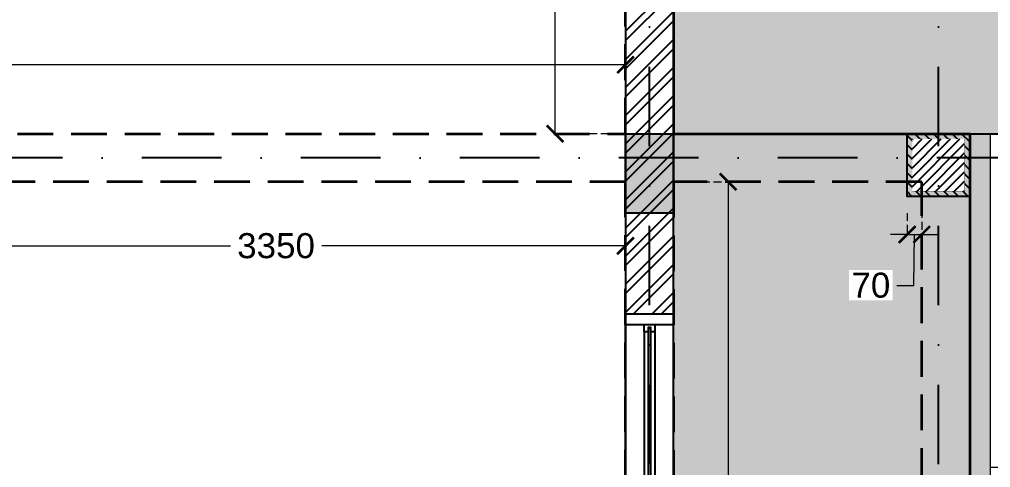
# Model space of a CAD drawing. Header units: millimetres. Extents: x -10000 to 124200, y -12045 to 23620.
# Drawn here: x 42535 to 47190, y 3145 to 5293 of the extents above; entities that cross this region are included whole.
import ezdxf

# ---------------------------------------------------------------- set-up
doc = ezdxf.new("R2010")
doc.units = ezdxf.units.MM
doc.header["$LTSCALE"] = 150
doc.set_wipeout_variables(frame=1)
for name, pattern in [('1625E_Grid$0$DASHDOTX2', [50.8, 25.4, -12.7, 0, -12.7]), ('3BHK-W(SB)$0$HIDDEN', [0.375, 0.25, -0.125]), ('HIDDENX2', [19.05, 12.7, -6.35])]:
    doc.linetypes.add(name, pattern=pattern)
for name, color, linetype in [('1625_East Villa$0$ad-Elevation 10', 8, 'Continuous'), ('1625_East Villa$0$ad-Glass Sectionline', 140, 'Continuous'), ('1625_East Villa$0$ad-MS Columns', 1, 'Continuous'), ('1625_East Villa$0$ad-Verandah', 33, 'Continuous'), ('1625_East Villa$0$ad-Wall', 240, 'Continuous'), ('1625_East Villa$0$ad-Wall hatch', 8, 'Continuous'), ('1625E_Columns$0$ad-Column', 3, 'Continuous'), ('1625E_Columns$0$ad-Column Hatch', 125, 'Continuous'), ('1625E_Columns$0$ad-RCC', 3, 'Continuous'), ('1625E_Columns$0$ad-RCC Hatch', 125, 'Continuous'), ('1625E_Grid$0$ad-Grid', 8, '1625E_Grid$0$DASHDOTX2')]:
    doc.layers.add(name, color=color, linetype=linetype)
doc.layers.add('ad-Dimension', color=6, linetype='Continuous', lineweight=0)
doc.layers.add('ad-Framing', color=4, linetype='Continuous', lineweight=35)
doc.styles.add('ROMANS-TITLE', font='arial.ttf', dxfattribs={"width": 0.8})
doc.styles.get("Standard").update_dxf_attribs({"font": 'arial.ttf'})
doc.dimstyles.new('A-75-DIM-INT (Framing)', dxfattribs={"dimscale": 100, "dimtxt": 1.5, "dimasz": 1, "dimexe": 0, "dimexo": 0, "dimgap": 0.5, "dimtad": 0, "dimdec": 0, "dimdsep": 46, "dimtxsty": 'ROMANS-TITLE', "dimblk": 'ARCHTICK', "dimcen": 0.025, "dimclrd": 5, "dimclre": 5, "dimclrt": 256, "dimazin": 2, "dimtfac": 1, "dimtdec": 0, "dimtmove": 1, "dimatfit": 0, "dimldrblk": 'ARCHTICK', "dimfxl": 1, "dimtfill": 1, "dimtolj": 1, "dimtzin": 0, "dimarcsym": 0})

# ---------------------------------------------------------------- blocks, each defined once
blk = doc.blocks.new('1625_East Villa$0$zw$4DB2')
blk.add_wipeout([(0, 3050), (0, 0), (-230, 0), (-230, 3050)]).dxf.layer = '1625_East Villa$0$ad-Elevation 10'
at = {"layer": '1625_East Villa$0$ad-Elevation 10'}
for points in [[(-230, 3000), (0, 3000), (0, 3050), (-230, 3050)], [(-122, 2965), (-140, 2965), (-140, 3000), (-90, 3000), (-90, 2965), (-108, 2965), (-108, 2987), (-122, 2987)], [(-230, 50), (-230, 0), (0, 0), (0, 50)], [(-122, 85), (-140, 85), (-140, 50), (-90, 50), (-90, 85), (-108, 85), (-108, 63), (-122, 63)]]:
    blk.add_lwpolyline(points, close=True, dxfattribs=at)
for points in [[(-230, 0), (-230, 3050)], [(0, 0), (0, 3050)]]:
    blk.add_lwpolyline(points, dxfattribs=at)
at = {"layer": '1625_East Villa$0$ad-Glass Sectionline'}
blk.add_lwpolyline([(-110, 2982.5), (-110, 65), (-120, 65), (-120, 2982.5)], close=True, dxfattribs=at)
for points in [[(-140, 2965), (-140, 85)], [(-90, 2965), (-90, 85)]]:
    blk.add_lwpolyline(points, dxfattribs=at)
blk = doc.blocks.new('1625_East Villa$0$zw$42B5')
at = {"layer": '1625_East Villa$0$ad-Wall hatch', "transparency": 33554610}
h = blk.add_hatch(dxfattribs=at)
h.set_pattern_fill('ANSI32', color=256, scale=10)
h.set_pattern_definition([(45, (411299.33, 102900.03), (-67.35192, 67.35192), []), (45, (411344.235, 102900.03), (-67.35192, 67.35192), [])])
h.paths.add_polyline_path([(12120, 0), (12120, 9020), (11890, 9020), (11890, 230), (10090, 230), (10090, 0)])
at = {"rotation": 359.9999999999999}
blk.add_blockref('1625_East Villa$0$zw$4DB2', (12120, 830), dxfattribs=at)
at = {"layer": '1625_East Villa$0$ad-Wall'}
blk.add_lwpolyline([(12120, 0), (12120, 9020), (11890, 9020), (11890, 230), (10090, 230), (10090, 0)], close=True, dxfattribs=at)
blk = doc.blocks.new('1625_East Villa$0$zw$959F')
at = {"transparency": 33554559}
h = blk.add_hatch(color=256, dxfattribs=at)
h.dxf.hatch_style = 1
h.set_gradient(color1=(153, 204, 0), color2=(63, 127, 0), tint=1, name='INVSPHERICAL')
h.paths.add_polyline_path([(0, -8875), (2430, -8875), (2430, -4975), (0, -4975)])
h = blk.add_hatch(dxfattribs=at)
h.set_pattern_fill('GRASS', color=74)
h.set_pattern_definition([(90, (-1096435.541, 661200.024), (-17.96051224, 17.96051224), [4.7625, -31.1585245]), (45, (-1096435.54, 661200.024), (-17.96051224, 17.96051224), [4.7625, -20.6375]), (135, (-1096435.54, 661200.024), (-17.96051224, -17.96051224), [4.7625, -20.6375])])
h.paths.add_polyline_path([(0, -8875), (2430, -8875), (2430, -4975), (0, -4975)])
h = blk.add_hatch(color=43, dxfattribs=at)
h.dxf.hatch_style = 1
h.paths.add_polyline_path([(1520, -8875), (0, -8875), (0, -13620), (-5920, -13620), (-5920, -15670), (1520, -15670)])
at = {"layer": '1625_East Villa$0$ad-Elevation 10'}
blk.add_lwpolyline([(0, -8875), (2430, -8875), (2430, -4975), (0, -4975)], close=True, dxfattribs=at)
at = {"layer": '1625_East Villa$0$ad-Verandah', "lineweight": 9}
for points in [[(1520, -8875), (0, -8875), (0, -13620), (-5920, -13620), (-5920, -15670), (1520, -15670)], [(1975, -10475), (1520, -10475), (1520, -8875), (1975, -8875)]]:
    blk.add_lwpolyline(points, close=True, dxfattribs=at)
blk = doc.blocks.new('1625E_Columns$0$A$C42b14ea2')
at = {"layer": '1625E_Columns$0$ad-RCC Hatch', "transparency": 33554687}
h = blk.add_hatch(dxfattribs=at)
h.set_pattern_fill('ANSI31', color=256, scale=10)
h.set_pattern_definition([(45, (13250, 8645), (-22.45064, 22.45064), [])])
h.paths.add_polyline_path([(0, 0), (300, 0), (300, 300), (0, 300)])
at = {"layer": '1625E_Columns$0$ad-RCC'}
blk.add_lwpolyline([(0, 0), (300, 0), (300, 300), (0, 300)], close=True, dxfattribs=at)
blk = doc.blocks.new('1625E_Columns$0$zw$6AA0')
at = {"layer": '1625E_Columns$0$ad-Column Hatch', "transparency": 33554687}
h = blk.add_hatch(color=256, dxfattribs=at)
h.dxf.hatch_style = 1
h.paths.add_polyline_path([(0, -230), (380, -230), (380, 0), (0, 0)])
at = {"layer": '1625E_Columns$0$ad-Column'}
blk.add_lwpolyline([(0, -230), (380, -230), (380, 0), (0, 0)], close=True, dxfattribs=at)
blk = doc.blocks.new('1625E_Columns')
at = {"layer": '1625E_Columns$0$ad-Column', "xscale": -1, "rotation": 90}
blk.add_blockref('1625E_Columns$0$zw$6AA0', (11890, 4745), dxfattribs=at)
at = {"layer": '1625E_Columns$0$ad-RCC', "xscale": -1, "rotation": 180}
blk.add_blockref('1625E_Columns$0$A$C42b14ea2', (13240, 4745), dxfattribs=at)
blk = doc.blocks.new('1625_East Villa$0$zw$B0BD')
blk.add_wipeout([(0, 0), (250, 0), (250, -250), (0, -250)])
at = {"layer": '1625_East Villa$0$ad-MS Columns'}
h = blk.add_hatch(dxfattribs=at)
h.set_pattern_fill('ANSI31', color=256, scale=10)
h.set_pattern_definition([(45, (4e-12, -250), (-22.4506, 22.4506), [])])
h.paths.add_polyline_path([(0, 0), (250, 0), (250, -250), (0, -250)])
at = {"layer": '1625_East Villa$0$ad-MS Columns', "const_width": 1}
blk.add_lwpolyline([(0, 0), (250, 0), (250, -250), (0, -250)], close=True, dxfattribs=at)
blk = doc.blocks.new('1625_East Villa$0$zw$BD87')
at = {"layer": '1625_East Villa$0$ad-MS Columns'}
blk.add_blockref('1625_East Villa$0$zw$B0BD', (1145, 4720), dxfattribs=at)
blk = doc.blocks.new('1625_East Villa')
at = {"layer": '1625_East Villa$0$ad-Verandah'}
blk.add_blockref('1625_East Villa$0$zw$959F', (12120, 13620), dxfattribs=at)
at = {"layer": '1625_East Villa$0$ad-Wall'}
blk.add_blockref('1625_East Villa$0$zw$42B5', (0, 0), dxfattribs=at)
blk.add_blockref('1625E_Columns', (0, 0))
at = {"layer": '1625_East Villa$0$ad-MS Columns'}
blk.add_blockref('1625_East Villa$0$zw$BD87', (12120, 0), dxfattribs=at)
blk = doc.blocks.new('1625E_Grid')
at = {"layer": '1625E_Grid$0$ad-Grid', "ltscale": 0.1}
for points in [[(12005, -4460), (12005, 16170)], [(13390, -4460), (13390, 16170)], [(16050, 4630), (-1950, 4630)]]:
    blk.add_lwpolyline(points, dxfattribs=at)
blk = doc.blocks.new('zw$7E9D')
at = {"layer": 'ad-Framing'}
blk.add_lwpolyline([(0, 0), (13540, 0), (13540, -4975), (12120, -4975), (12120, -8875), (13540, -8875), (13540, -15670), (2480, -15670), (2480, -13620), (0, -13620), (0, -8875), (2830, -8875), (2830, -4975), (0, -4975)], close=True, dxfattribs=at)
at = {"layer": 'ad-Framing', "linetype": 'HIDDENX2', "ltscale": 0.09}
for points in [[(3060, -8875), (11890, -8875), (11890, -4975), (3060, -4975)], [(8540, -13390), (11890, -13390), (11890, -9105), (8540, -9105)], [(12120, -15440), (13310, -15440), (13310, -9105), (12120, -9105)]]:
    blk.add_lwpolyline(points, close=True, dxfattribs=at)
blk = doc.blocks.new('_ArchTick')
at = {"color": 0, "linetype": 'ByBlock', "const_width": 0.15}
blk.add_lwpolyline([(-0.5, -0.5), (0.5, 0.5)], dxfattribs=at)
blk = doc.blocks.new('*D45')
at = {"layer": 'ad-Dimension', "linetype": '3BHK-W(SB)$0$HIDDEN', "lineweight": -2, "transparency": 16777216}
for p, q in [((8310, -8955), (8310, -9182.3)), ((11660, -8955), (11660, -9182.3))]:
    blk.add_line(p, q, dxfattribs=at)
at = {"layer": 'ad-Dimension', "lineweight": -2, "transparency": 16777216}
for p, q in [((8310, -9182.3), (9766.1, -9182.3)), ((11660, -9182.3), (10203.9, -9182.3))]:
    blk.add_line(p, q, dxfattribs=at)
at = {"layer": 'Defpoints', "color": 0, "transparency": 16777216}
for p in [(8310, -8875), (11660, -8875), (11660, -9182.3)]:
    blk.add_point(p, dxfattribs=at)
at = {"layer": 'ad-Dimension', "lineweight": -2, "transparency": 16777216, "xscale": 80, "yscale": 80, "zscale": 80, "rotation": 180}
blk.add_blockref('_ArchTick', (8310, -9182.3), dxfattribs=at)
at = {"layer": 'ad-Dimension', "lineweight": -2, "transparency": 16777216, "xscale": 80, "yscale": 80, "zscale": 80}
blk.add_blockref('_ArchTick', (11660, -9182.3), dxfattribs=at)
at = {"layer": 'ad-Dimension', "transparency": 16777216, "insert": (9985, -9182.3), "char_height": 120, "attachment_point": 5, "bg_fill": 3, "box_fill_scale": 1.1, "bg_fill_color": 257, "bg_fill_transparency": 0}
blk.add_mtext('\\A1;3350', dxfattribs=at)
blk = doc.blocks.new('*D49')
at = {"layer": 'ad-Dimension', "linetype": '3BHK-W(SB)$0$HIDDEN', "lineweight": -2, "transparency": 16777216}
for p, q in [((2830, -8565), (2830, -8314.5)), ((11660, -8565), (11660, -8314.5))]:
    blk.add_line(p, q, dxfattribs=at)
at = {"layer": 'ad-Dimension', "lineweight": -2, "transparency": 16777216}
for p, q in [((2830, -8314.5), (7025.9, -8314.5)), ((11660, -8314.5), (7464.1, -8314.5))]:
    blk.add_line(p, q, dxfattribs=at)
at = {"layer": 'Defpoints', "color": 0, "transparency": 16777216}
for p in [(2830, -8314.5), (2830, -8645), (11660, -8645)]:
    blk.add_point(p, dxfattribs=at)
at = {"layer": 'ad-Dimension', "lineweight": -2, "transparency": 16777216, "xscale": 80, "yscale": 80, "zscale": 80, "rotation": 180}
blk.add_blockref('_ArchTick', (2830, -8314.5), dxfattribs=at)
at = {"layer": 'ad-Dimension', "lineweight": -2, "transparency": 16777216, "xscale": 80, "yscale": 80, "zscale": 80}
blk.add_blockref('_ArchTick', (11660, -8314.5), dxfattribs=at)
at = {"layer": 'ad-Dimension', "transparency": 16777216, "insert": (7245, -8314.5), "char_height": 120, "attachment_point": 5, "bg_fill": 3, "box_fill_scale": 1.1, "bg_fill_color": 257, "bg_fill_transparency": 0}
blk.add_mtext('\\A1;8830', dxfattribs=at)
blk = doc.blocks.new('*D50')
at = {"layer": 'ad-Dimension', "linetype": '3BHK-W(SB)$0$HIDDEN', "lineweight": -2, "transparency": 16777216}
for p, q in [((11580, -4745), (11322.5, -4745)), ((11580, -8645), (11322.5, -8645))]:
    blk.add_line(p, q, dxfattribs=at)
at = {"layer": 'ad-Dimension', "lineweight": -2, "transparency": 16777216}
for p, q in [((11322.5, -4745), (11322.5, -6476.1)), ((11322.5, -8645), (11322.5, -6913.9))]:
    blk.add_line(p, q, dxfattribs=at)
at = {"layer": 'Defpoints', "color": 0, "transparency": 16777216}
for p in [(11660, -4745), (11322.5, -8645), (11660, -8645)]:
    blk.add_point(p, dxfattribs=at)
at = {"layer": 'ad-Dimension', "lineweight": -2, "transparency": 16777216, "xscale": 80, "yscale": 80, "zscale": 80}
for p, rotation in [((11322.5, -4745), 90), ((11322.5, -8645), 270)]:
    blk.add_blockref('_ArchTick', p, dxfattribs=dict(at, rotation=rotation))
at = {"layer": 'ad-Dimension', "transparency": 16777216, "insert": (11322.5, -6695), "char_height": 120, "attachment_point": 5, "rotation": 90, "bg_fill": 3, "box_fill_scale": 1.1, "bg_fill_color": 257, "bg_fill_transparency": 0}
blk.add_mtext('\\A1;3900', dxfattribs=at)
blk = doc.blocks.new('*D63')
at = {"layer": 'ad-Dimension', "linetype": '3BHK-W(SB)$0$HIDDEN', "lineweight": -2, "transparency": 16777216}
for p, q in [((11970, -8875), (12152, -8875)), ((11970, -15210), (12152, -15210))]:
    blk.add_line(p, q, dxfattribs=at)
at = {"layer": 'ad-Dimension', "lineweight": -2, "transparency": 16777216}
for p, q in [((12152, -8875), (12152, -11822.5)), ((12152, -15210), (12152, -12262.5))]:
    blk.add_line(p, q, dxfattribs=at)
at = {"layer": 'Defpoints', "color": 0, "transparency": 16777216}
for p in [(11890, -8875), (12152, -8875), (11890, -15210)]:
    blk.add_point(p, dxfattribs=at)
at = {"layer": 'ad-Dimension', "lineweight": -2, "transparency": 16777216, "xscale": 80, "yscale": 80, "zscale": 80}
for p, rotation in [((12152, -8875), 90), ((12152, -15210), 270)]:
    blk.add_blockref('_ArchTick', p, dxfattribs=dict(at, rotation=rotation))
at = {"layer": 'ad-Dimension', "transparency": 16777216, "insert": (12152, -12042.5), "char_height": 120, "attachment_point": 5, "rotation": 90, "bg_fill": 3, "box_fill_scale": 1.1, "bg_fill_color": 257, "bg_fill_transparency": 0}
blk.add_mtext('\\A1;6335', dxfattribs=at)
blk = doc.blocks.new('*D56')
at = {"layer": 'ad-Dimension', "linetype": '3BHK-W(SB)$0$HIDDEN', "lineweight": -2, "transparency": 16777216}
for p, q in [((13080, -8955), (13080, -9127.8)), ((13010, -9025), (13010, -9127.8))]:
    blk.add_line(p, q, dxfattribs=at)
at = {"layer": 'ad-Dimension', "lineweight": -2, "transparency": 16777216}
for p, q in [((13010, -9127.8), (12930, -9127.8)), ((13010, -9127.8), (13080, -9127.8)), ((13041.4, -9371.6), (13045, -9127.8)), ((13080, -9127.8), (13160, -9127.8)), ((12961.4, -9371.6), (13041.4, -9371.6))]:
    blk.add_line(p, q, dxfattribs=at)
at = {"layer": 'Defpoints', "color": 0, "transparency": 16777216}
for p in [(13080, -8875), (13010, -8945), (13080, -9127.8)]:
    blk.add_point(p, dxfattribs=at)
at = {"layer": 'ad-Dimension', "lineweight": -2, "transparency": 16777216, "xscale": 80, "yscale": 80, "zscale": 80}
blk.add_blockref('_ArchTick', (13010, -9127.8), dxfattribs=at)
at = {"layer": 'ad-Dimension', "lineweight": -2, "transparency": 16777216, "xscale": 80, "yscale": 80, "zscale": 80, "rotation": 180}
blk.add_blockref('_ArchTick', (13080, -9127.8), dxfattribs=at)
at = {"layer": 'ad-Dimension', "transparency": 16777216, "insert": (12836.2, -9371.6), "char_height": 120, "attachment_point": 5, "bg_fill": 3, "box_fill_scale": 1.1, "bg_fill_color": 257, "bg_fill_transparency": 0}
blk.add_mtext('\\A1;70', dxfattribs=at)
blk = doc.blocks.new('zw$7D19')
at = {"layer": 'ad-Dimension'}
for base, p1, p2, picture, middle in [((2830, -8314.5), (11660, -8645), (2830, -8645), '*D49', (7245, -8314.5)), ((11660, -9182.3), (8310, -8875), (11660, -8875), '*D45', (9985, -9182.3))]:
    dim = blk.add_linear_dim(base=base, p1=p1, p2=p2, dimstyle='A-75-DIM-INT (Framing)', override={"dimscale": 80, "dimexo": 1, "dimtxsty": 'Standard', "dimblk": 'ArchTick', "dimclrd": 256, "dimclre": 256, "dimfxl": 10, "dimtfill": 1, "dimtfillclr": 0}, dxfattribs=at)
    dim.commit()
    dim.dimension.update_dxf_attribs({"geometry": picture, "text_midpoint": middle})
dim = blk.add_linear_dim(base=(12152, -8875), p1=(11890, -15210), p2=(11890, -8875), angle=90, dimstyle='A-75-DIM-INT (Framing)', override={"dimscale": 80, "dimexo": 1, "dimtxsty": 'Standard', "dimblk": 'ArchTick', "dimclrd": 256, "dimclre": 256, "dimfxl": 10, "dimtfill": 1, "dimtfillclr": 0}, dxfattribs=at)
dim.commit()
dim.dimension.update_dxf_attribs({"geometry": '*D63', "text_midpoint": (12152, -12042.5)})
dim = blk.add_linear_dim(base=(13080, -9127.8), p1=(13010, -8945), p2=(13080, -8875), dimstyle='A-75-DIM-INT (Framing)', override={"dimscale": 80, "dimexo": 1, "dimtxsty": 'Standard', "dimblk": 'ArchTick', "dimclrd": 256, "dimclre": 256, "dimfxl": 10, "dimtfill": 1, "dimtfillclr": 0}, dxfattribs=at)
dim.commit()
dim.dimension.update_dxf_attribs({"geometry": '*D56', "text_midpoint": (12921.4, -9371.6), "dimtype": 128})
dim = blk.add_linear_dim(base=(11322.5, -8645), p1=(11660, -4745), p2=(11660, -8645), angle=90, dimstyle='A-75-DIM-INT (Framing)', override={"dimscale": 80, "dimexo": 1, "dimtxsty": 'Standard', "dimblk": 'ArchTick', "dimclrd": 256, "dimclre": 256, "dimfxl": 10, "dimtfill": 1, "dimtfillclr": 0}, dxfattribs=at)
dim.commit()
dim.dimension.update_dxf_attribs({"geometry": '*D50', "text_midpoint": (11322.5, -6695)})

msp = doc.modelspace()

# ---------------------------------------------------------------- block references
at = {"linetype": 'HIDDENX2', "ltscale": 0.09}
msp.add_blockref('1625_East Villa', (33550, 0), dxfattribs=at)

# ---------------------------------------------------------------- next in the draw order: block references
at = {"layer": 'ad-Framing', "linetype": 'HIDDENX2', "ltscale": 0.09}
msp.add_blockref('1625E_Grid', (33550, 0), dxfattribs=at)

# ---------------------------------------------------------------- next in the draw order: block references
at = {"layer": 'ad-Framing'}
msp.add_blockref('zw$7E9D', (33550, 13620), dxfattribs=at)

# ---------------------------------------------------------------- next in the draw order: block references
at = {"layer": 'ad-Dimension'}
msp.add_blockref('zw$7D19', (33780, 13390), dxfattribs=at)

doc.saveas('drawing.dxf')
